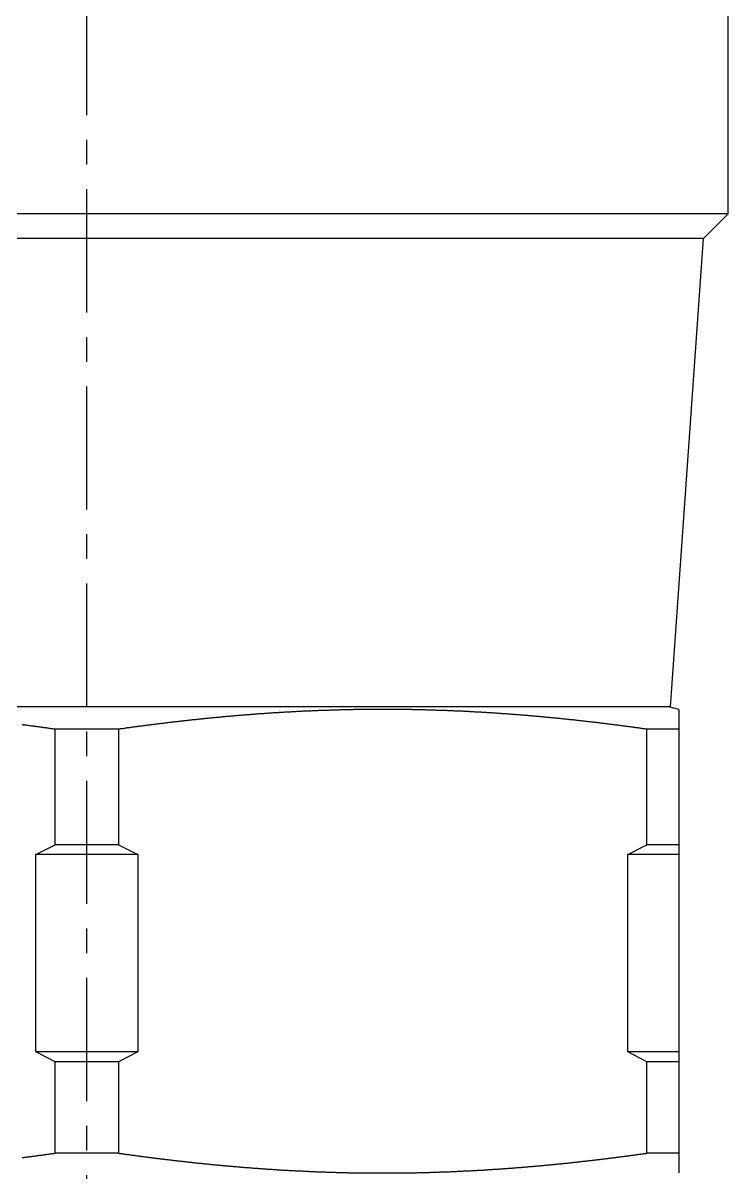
# Model space of a CAD drawing. Extents: x -4 to 101, y -20 to 69.
# Drawn here: x 93.02 to 100.17, y 7.35 to 19.02 of the extents above; entities that cross this region are included whole.
import ezdxf

# ---------------------------------------------------------------- set-up
doc = ezdxf.new("R2010")
doc.units = 0
doc.linetypes.add('CENTER', pattern=[2, 1.25, -0.25, 0.25, -0.25])
doc.layers.get('0').update_dxf_attribs({"linetype": 'CONTINUOUS'})
doc.layers.add('CENTER', color=1, linetype='CENTER')

msp = doc.modelspace()

# ---------------------------------------------------------------- linework, layer by layer
at = {"color": 7, "linetype": 'CONTINUOUS'}
for p, q in [((100.169, 17.081), (100.169, 19.481)), ((100.169, 17.081), (87.169, 17.081)), ((99.919, 16.831), (100.169, 17.081)), ((99.919, 16.831), (87.419, 16.831)), ((99.587, 12.081), (99.919, 16.831)), ((99.587, 12.081), (87.751, 12.081)), ((99.669, 12.054), (99.569, 12.081)), ((99.669, 12.054), (99.669, 7.352)), ((93.347, 10.681), (93.347, 11.853)), ((93.991, 11.853), (93.347, 11.853)), ((93.991, 11.853), (93.991, 10.681)), ((99.669, 11.853), (99.347, 11.853)), ((99.347, 10.681), (99.347, 11.853)), ((93.152, 10.581), (93.347, 10.681)), ((93.991, 10.681), (93.347, 10.681)), ((93.991, 10.681), (94.185, 10.581)), ((99.152, 10.581), (99.347, 10.681)), ((99.669, 10.681), (99.347, 10.681)), ((94.185, 10.581), (93.152, 10.581)), ((93.152, 8.581), (93.152, 10.581)), ((94.185, 10.581), (94.185, 8.581)), ((99.152, 8.581), (99.152, 10.581)), ((99.669, 10.581), (99.152, 10.581)), ((93.347, 8.481), (93.152, 8.581)), ((94.185, 8.581), (93.152, 8.581)), ((94.185, 8.581), (93.991, 8.481)), ((99.347, 8.481), (99.152, 8.581)), ((99.669, 8.581), (99.152, 8.581)), ((93.991, 8.481), (93.347, 8.481)), ((93.347, 7.553), (93.347, 8.481)), ((93.991, 8.481), (93.991, 7.553)), ((99.347, 7.553), (99.347, 8.481)), ((99.669, 8.481), (99.347, 8.481)), ((93.991, 7.553), (93.347, 7.553)), ((99.669, 7.553), (99.347, 7.553))]:
    msp.add_line(p, q, dxfattribs=at)
at = {"color": 7}
for points in [[(99.347, 11.853, 0), (99.338, 11.854, 0), (99.329, 11.856, 0), (99.32, 11.857, 0), (99.312, 11.858, 0), (99.303, 11.859, 0), (99.294, 11.861, 0), (99.285, 11.862, 0), (99.277, 11.863, 0), (99.268, 11.864, 0), (99.259, 11.866, 0), (99.25, 11.867, 0), (99.242, 11.868, 0), (99.233, 11.869, 0), (99.224, 11.87, 0), (99.215, 11.871, 0), (99.207, 11.873, 0), (99.198, 11.874, 0), (99.189, 11.875, 0), (99.18, 11.876, 0), (99.171, 11.877, 0), (99.163, 11.879, 0), (99.154, 11.88, 0), (99.145, 11.881, 0), (99.136, 11.882, 0), (99.127, 11.883, 0), (99.119, 11.884, 0), (99.11, 11.886, 0), (99.101, 11.887, 0), (99.092, 11.888, 0), (99.084, 11.889, 0), (99.075, 11.89, 0), (99.066, 11.891, 0), (99.057, 11.893, 0), (99.048, 11.894, 0), (99.04, 11.895, 0), (99.031, 11.896, 0), (99.022, 11.897, 0), (99.013, 11.898, 0), (99.004, 11.899, 0), (98.996, 11.9, 0), (98.987, 11.902, 0), (98.978, 11.903, 0), (98.969, 11.904, 0), (98.961, 11.905, 0), (98.952, 11.906, 0), (98.943, 11.907, 0), (98.934, 11.908, 0), (98.925, 11.909, 0), (98.917, 11.91, 0), (98.908, 11.911, 0), (98.899, 11.912, 0), (98.89, 11.913, 0), (98.882, 11.915, 0), (98.873, 11.916, 0), (98.864, 11.917, 0), (98.855, 11.918, 0), (98.846, 11.919, 0), (98.838, 11.92, 0), (98.829, 11.921, 0), (98.82, 11.922, 0), (98.811, 11.923, 0), (98.802, 11.924, 0), (98.793, 11.925, 0), (98.785, 11.926, 0), (98.776, 11.927, 0), (98.767, 11.928, 0), (98.758, 11.929, 0), (98.749, 11.93, 0), (98.741, 11.931, 0), (98.732, 11.932, 0), (98.723, 11.933, 0), (98.714, 11.934, 0), (98.706, 11.935, 0), (98.697, 11.936, 0), (98.688, 11.937, 0), (98.679, 11.938, 0), (98.67, 11.939, 0), (98.662, 11.94, 0), (98.653, 11.941, 0), (98.644, 11.942, 0), (98.635, 11.943, 0), (98.626, 11.944, 0), (98.618, 11.945, 0), (98.609, 11.946, 0), (98.6, 11.947, 0), (98.591, 11.948, 0), (98.582, 11.949, 0), (98.573, 11.95, 0), (98.565, 11.95, 0), (98.556, 11.951, 0), (98.547, 11.952, 0), (98.538, 11.953, 0), (98.529, 11.954, 0), (98.521, 11.955, 0), (98.512, 11.956, 0), (98.503, 11.957, 0), (98.494, 11.958, 0), (98.485, 11.959, 0), (98.477, 11.96, 0), (98.468, 11.961, 0), (98.459, 11.961, 0), (98.45, 11.962, 0), (98.441, 11.963, 0), (98.433, 11.964, 0), (98.424, 11.965, 0), (98.415, 11.966, 0), (98.406, 11.967, 0), (98.397, 11.968, 0), (98.388, 11.968, 0), (98.38, 11.969, 0), (98.371, 11.97, 0), (98.362, 11.971, 0), (98.353, 11.972, 0), (98.344, 11.973, 0), (98.336, 11.973, 0), (98.327, 11.974, 0), (98.318, 11.975, 0), (98.309, 11.976, 0), (98.3, 11.977, 0), (98.291, 11.978, 0), (98.283, 11.978, 0), (98.274, 11.979, 0), (98.265, 11.98, 0), (98.256, 11.981, 0), (98.247, 11.982, 0), (98.239, 11.982, 0), (98.23, 11.983, 0), (98.221, 11.984, 0), (98.212, 11.985, 0), (98.203, 11.986, 0), (98.195, 11.986, 0), (98.186, 11.987, 0), (98.177, 11.988, 0), (98.168, 11.989, 0), (98.159, 11.989, 0), (98.15, 11.99, 0), (98.141, 11.991, 0), (98.133, 11.992, 0), (98.124, 11.992, 0), (98.115, 11.993, 0), (98.106, 11.994, 0), (98.097, 11.995, 0), (98.089, 11.995, 0), (98.08, 11.996, 0), (98.071, 11.997, 0), (98.062, 11.997, 0), (98.053, 11.998, 0), (98.044, 11.999, 0), (98.036, 11.999, 0), (98.027, 12, 0), (98.018, 12.001, 0), (98.009, 12.002, 0), (98, 12.002, 0), (97.991, 12.003, 0), (97.983, 12.004, 0), (97.974, 12.004, 0), (97.965, 12.005, 0), (97.956, 12.006, 0), (97.947, 12.006, 0), (97.939, 12.007, 0), (97.93, 12.008, 0), (97.921, 12.008, 0), (97.912, 12.009, 0), (97.903, 12.009, 0), (97.894, 12.01, 0), (97.885, 12.011, 0), (97.877, 12.011, 0), (97.868, 12.012, 0), (97.859, 12.013, 0), (97.85, 12.013, 0), (97.841, 12.014, 0), (97.832, 12.014, 0), (97.824, 12.015, 0), (97.815, 12.016, 0), (97.806, 12.016, 0), (97.797, 12.017, 0), (97.788, 12.017, 0), (97.779, 12.018, 0), (97.771, 12.018, 0), (97.762, 12.019, 0), (97.753, 12.02, 0), (97.744, 12.02, 0), (97.735, 12.021, 0), (97.726, 12.021, 0), (97.718, 12.022, 0), (97.709, 12.022, 0), (97.7, 12.023, 0), (97.691, 12.023, 0), (97.682, 12.024, 0), (97.673, 12.024, 0), (97.665, 12.025, 0), (97.656, 12.025, 0), (97.647, 12.026, 0), (97.638, 12.026, 0), (97.629, 12.027, 0), (97.62, 12.027, 0), (97.612, 12.028, 0), (97.603, 12.028, 0), (97.594, 12.029, 0), (97.585, 12.029, 0), (97.576, 12.03, 0), (97.567, 12.03, 0), (97.558, 12.031, 0), (97.55, 12.031, 0), (97.541, 12.032, 0), (97.532, 12.032, 0), (97.523, 12.033, 0), (97.514, 12.033, 0), (97.505, 12.034, 0), (97.496, 12.034, 0), (97.488, 12.034, 0), (97.479, 12.035, 0), (97.47, 12.035, 0), (97.461, 12.036, 0), (97.452, 12.036, 0), (97.443, 12.036, 0), (97.435, 12.037, 0), (97.426, 12.037, 0), (97.417, 12.038, 0), (97.408, 12.038, 0), (97.399, 12.038, 0), (97.39, 12.039, 0), (97.382, 12.039, 0), (97.373, 12.04, 0), (97.364, 12.04, 0), (97.355, 12.04, 0), (97.346, 12.041, 0), (97.337, 12.041, 0), (97.328, 12.041, 0), (97.32, 12.042, 0), (97.311, 12.042, 0), (97.302, 12.042, 0), (97.293, 12.043, 0), (97.284, 12.043, 0), (97.275, 12.043, 0), (97.266, 12.044, 0), (97.258, 12.044, 0), (97.249, 12.044, 0), (97.24, 12.044, 0), (97.231, 12.045, 0), (97.222, 12.045, 0), (97.213, 12.045, 0), (97.204, 12.046, 0), (97.196, 12.046, 0), (97.187, 12.046, 0), (97.178, 12.046, 0), (97.169, 12.047, 0), (97.16, 12.047, 0), (97.151, 12.047, 0), (97.142, 12.047, 0), (97.134, 12.048, 0), (97.125, 12.048, 0), (97.116, 12.048, 0), (97.107, 12.049, 0), (97.098, 12.049, 0), (97.089, 12.049, 0), (97.081, 12.049, 0), (97.072, 12.049, 0), (97.063, 12.05, 0), (97.054, 12.05, 0), (97.045, 12.05, 0), (97.036, 12.05, 0), (97.027, 12.05, 0), (97.019, 12.05, 0), (97.01, 12.051, 0), (97.001, 12.051, 0), (96.992, 12.051, 0), (96.983, 12.051, 0), (96.974, 12.051, 0), (96.965, 12.052, 0), (96.957, 12.052, 0), (96.948, 12.052, 0), (96.939, 12.052, 0), (96.93, 12.052, 0), (96.921, 12.052, 0), (96.912, 12.052, 0), (96.903, 12.053, 0), (96.895, 12.053, 0), (96.886, 12.053, 0), (96.877, 12.053, 0), (96.868, 12.053, 0), (96.859, 12.053, 0), (96.85, 12.053, 0), (96.841, 12.053, 0), (96.833, 12.053, 0), (96.824, 12.053, 0), (96.815, 12.054, 0), (96.806, 12.054, 0), (96.797, 12.054, 0), (96.788, 12.054, 0), (96.779, 12.054, 0), (96.771, 12.054, 0), (96.762, 12.054, 0), (96.753, 12.054, 0), (96.744, 12.054, 0), (96.735, 12.054, 0), (96.726, 12.054, 0), (96.718, 12.054, 0), (96.709, 12.054, 0), (96.7, 12.054, 0), (96.691, 12.054, 0), (96.682, 12.054, 0), (96.673, 12.054, 0), (96.664, 12.054, 0), (96.656, 12.054, 0), (96.647, 12.054, 0), (96.638, 12.054, 0), (96.629, 12.054, 0), (96.62, 12.054, 0), (96.611, 12.054, 0), (96.602, 12.054, 0), (96.594, 12.054, 0), (96.585, 12.054, 0), (96.576, 12.054, 0), (96.567, 12.054, 0), (96.558, 12.054, 0), (96.549, 12.054, 0), (96.54, 12.054, 0), (96.531, 12.054, 0), (96.523, 12.054, 0), (96.514, 12.053, 0), (96.505, 12.053, 0), (96.496, 12.053, 0), (96.487, 12.053, 0), (96.478, 12.053, 0), (96.469, 12.053, 0), (96.461, 12.053, 0), (96.452, 12.053, 0), (96.443, 12.053, 0), (96.434, 12.053, 0), (96.425, 12.052, 0), (96.416, 12.052, 0), (96.407, 12.052, 0), (96.399, 12.052, 0), (96.39, 12.052, 0), (96.381, 12.052, 0), (96.372, 12.052, 0), (96.363, 12.051, 0), (96.354, 12.051, 0), (96.346, 12.051, 0), (96.337, 12.051, 0), (96.328, 12.051, 0), (96.319, 12.05, 0), (96.31, 12.05, 0), (96.301, 12.05, 0), (96.292, 12.05, 0), (96.284, 12.05, 0), (96.275, 12.05, 0), (96.266, 12.049, 0), (96.257, 12.049, 0), (96.248, 12.049, 0), (96.239, 12.049, 0), (96.23, 12.048, 0), (96.222, 12.048, 0), (96.213, 12.048, 0), (96.204, 12.048, 0), (96.195, 12.047, 0), (96.186, 12.047, 0), (96.177, 12.047, 0), (96.168, 12.047, 0), (96.16, 12.046, 0), (96.151, 12.046, 0), (96.142, 12.046, 0), (96.133, 12.046, 0), (96.124, 12.045, 0), (96.115, 12.045, 0), (96.106, 12.045, 0), (96.098, 12.044, 0), (96.089, 12.044, 0), (96.08, 12.044, 0), (96.071, 12.043, 0), (96.062, 12.043, 0), (96.053, 12.043, 0), (96.045, 12.043, 0), (96.036, 12.042, 0), (96.027, 12.042, 0), (96.018, 12.042, 0), (96.009, 12.041, 0), (96, 12.041, 0), (95.992, 12.04, 0), (95.983, 12.04, 0), (95.974, 12.04, 0), (95.965, 12.04, 0), (95.956, 12.039, 0), (95.947, 12.039, 0), (95.938, 12.038, 0), (95.93, 12.038, 0), (95.921, 12.038, 0), (95.912, 12.037, 0), (95.903, 12.037, 0), (95.894, 12.036, 0), (95.885, 12.036, 0), (95.876, 12.036, 0), (95.868, 12.035, 0), (95.859, 12.035, 0), (95.85, 12.034, 0), (95.841, 12.034, 0), (95.832, 12.034, 0), (95.823, 12.033, 0), (95.814, 12.033, 0), (95.806, 12.032, 0), (95.797, 12.032, 0), (95.788, 12.031, 0), (95.779, 12.031, 0), (95.77, 12.03, 0), (95.761, 12.03, 0), (95.753, 12.029, 0), (95.744, 12.029, 0), (95.735, 12.028, 0), (95.726, 12.028, 0), (95.717, 12.027, 0), (95.708, 12.027, 0), (95.7, 12.026, 0), (95.691, 12.026, 0), (95.682, 12.025, 0), (95.673, 12.025, 0), (95.664, 12.024, 0), (95.655, 12.024, 0), (95.647, 12.023, 0), (95.638, 12.023, 0), (95.629, 12.022, 0), (95.62, 12.022, 0), (95.611, 12.021, 0), (95.602, 12.021, 0), (95.594, 12.02, 0), (95.585, 12.02, 0), (95.576, 12.019, 0), (95.567, 12.018, 0), (95.558, 12.018, 0), (95.549, 12.017, 0), (95.54, 12.017, 0), (95.532, 12.016, 0), (95.523, 12.016, 0), (95.514, 12.015, 0), (95.505, 12.014, 0), (95.496, 12.014, 0), (95.487, 12.013, 0), (95.479, 12.013, 0), (95.47, 12.012, 0), (95.461, 12.011, 0), (95.452, 12.011, 0), (95.443, 12.01, 0), (95.434, 12.009, 0), (95.426, 12.009, 0), (95.417, 12.008, 0), (95.408, 12.008, 0), (95.399, 12.007, 0), (95.39, 12.006, 0), (95.381, 12.006, 0), (95.373, 12.005, 0), (95.364, 12.004, 0), (95.355, 12.004, 0), (95.346, 12.003, 0), (95.337, 12.002, 0), (95.328, 12.002, 0), (95.32, 12.001, 0), (95.311, 12, 0), (95.302, 11.999, 0), (95.293, 11.999, 0), (95.284, 11.998, 0), (95.275, 11.997, 0), (95.267, 11.997, 0), (95.258, 11.996, 0), (95.249, 11.995, 0), (95.24, 11.995, 0), (95.231, 11.994, 0), (95.222, 11.993, 0), (95.214, 11.992, 0), (95.205, 11.992, 0), (95.196, 11.991, 0), (95.187, 11.99, 0), (95.178, 11.989, 0), (95.17, 11.989, 0), (95.161, 11.988, 0), (95.152, 11.987, 0), (95.143, 11.986, 0), (95.134, 11.986, 0), (95.125, 11.985, 0), (95.117, 11.984, 0), (95.108, 11.983, 0), (95.099, 11.982, 0), (95.09, 11.982, 0), (95.081, 11.981, 0), (95.073, 11.98, 0), (95.064, 11.979, 0), (95.055, 11.978, 0), (95.046, 11.978, 0), (95.037, 11.977, 0), (95.028, 11.976, 0), (95.02, 11.975, 0), (95.011, 11.974, 0), (95.002, 11.973, 0), (94.993, 11.973, 0), (94.984, 11.972, 0), (94.975, 11.971, 0), (94.967, 11.97, 0), (94.958, 11.969, 0), (94.949, 11.968, 0), (94.94, 11.968, 0), (94.931, 11.967, 0), (94.923, 11.966, 0), (94.914, 11.965, 0), (94.905, 11.964, 0), (94.896, 11.963, 0), (94.887, 11.962, 0), (94.879, 11.961, 0), (94.87, 11.961, 0), (94.861, 11.96, 0), (94.852, 11.959, 0), (94.843, 11.958, 0), (94.835, 11.957, 0), (94.826, 11.956, 0), (94.817, 11.955, 0), (94.808, 11.954, 0), (94.799, 11.953, 0), (94.79, 11.952, 0), (94.782, 11.951, 0), (94.773, 11.95, 0), (94.764, 11.95, 0), (94.755, 11.949, 0), (94.746, 11.948, 0), (94.738, 11.947, 0), (94.729, 11.946, 0), (94.72, 11.945, 0), (94.711, 11.944, 0), (94.702, 11.943, 0), (94.694, 11.942, 0), (94.685, 11.941, 0), (94.676, 11.94, 0), (94.667, 11.939, 0), (94.658, 11.938, 0), (94.65, 11.937, 0), (94.641, 11.936, 0), (94.632, 11.935, 0), (94.623, 11.934, 0), (94.614, 11.933, 0), (94.606, 11.932, 0), (94.597, 11.931, 0), (94.588, 11.93, 0), (94.579, 11.929, 0), (94.57, 11.928, 0), (94.562, 11.927, 0), (94.553, 11.926, 0), (94.544, 11.925, 0), (94.535, 11.924, 0), (94.526, 11.923, 0), (94.518, 11.922, 0), (94.509, 11.921, 0), (94.5, 11.92, 0), (94.491, 11.919, 0), (94.483, 11.918, 0), (94.474, 11.917, 0), (94.465, 11.916, 0), (94.456, 11.915, 0), (94.447, 11.913, 0), (94.439, 11.912, 0), (94.43, 11.911, 0), (94.421, 11.91, 0), (94.412, 11.909, 0), (94.403, 11.908, 0), (94.395, 11.907, 0), (94.386, 11.906, 0), (94.377, 11.905, 0), (94.368, 11.904, 0), (94.359, 11.903, 0), (94.351, 11.902, 0), (94.342, 11.9, 0), (94.333, 11.899, 0), (94.324, 11.898, 0), (94.316, 11.897, 0), (94.307, 11.896, 0), (94.298, 11.895, 0), (94.289, 11.894, 0), (94.28, 11.893, 0), (94.272, 11.891, 0), (94.263, 11.89, 0), (94.254, 11.889, 0), (94.245, 11.888, 0), (94.236, 11.887, 0), (94.228, 11.886, 0), (94.219, 11.884, 0), (94.21, 11.883, 0), (94.201, 11.882, 0), (94.192, 11.881, 0), (94.184, 11.88, 0), (94.175, 11.879, 0), (94.166, 11.877, 0), (94.157, 11.876, 0), (94.149, 11.875, 0), (94.14, 11.874, 0), (94.131, 11.873, 0), (94.122, 11.871, 0), (94.114, 11.87, 0), (94.105, 11.869, 0), (94.096, 11.868, 0), (94.087, 11.867, 0), (94.078, 11.866, 0), (94.07, 11.864, 0), (94.061, 11.863, 0), (94.052, 11.862, 0), (94.043, 11.861, 0), (94.035, 11.859, 0), (94.026, 11.858, 0), (94.017, 11.857, 0), (94.008, 11.856, 0), (93.999, 11.854, 0), (93.991, 11.853, 0)], [(93.347, 11.853, 0), (93.338, 11.854, 0), (93.329, 11.856, 0), (93.32, 11.857, 0), (93.312, 11.858, 0), (93.303, 11.859, 0), (93.294, 11.861, 0), (93.285, 11.862, 0), (93.277, 11.863, 0), (93.268, 11.864, 0), (93.259, 11.866, 0), (93.25, 11.867, 0), (93.242, 11.868, 0), (93.233, 11.869, 0), (93.224, 11.87, 0), (93.215, 11.871, 0), (93.207, 11.873, 0), (93.198, 11.874, 0), (93.189, 11.875, 0), (93.18, 11.876, 0), (93.171, 11.877, 0), (93.163, 11.879, 0), (93.154, 11.88, 0), (93.145, 11.881, 0), (93.136, 11.882, 0), (93.127, 11.883, 0), (93.119, 11.884, 0), (93.11, 11.886, 0), (93.101, 11.887, 0), (93.092, 11.888, 0), (93.084, 11.889, 0), (93.075, 11.89, 0), (93.066, 11.891, 0), (93.057, 11.893, 0), (93.048, 11.894, 0), (93.04, 11.895, 0), (93.031, 11.896, 0), (93.022, 11.897, 0), (93.013, 11.898, 0)], [(93.013, 7.508, 0), (93.022, 7.509, 0), (93.031, 7.51, 0), (93.04, 7.511, 0), (93.048, 7.512, 0), (93.057, 7.513, 0), (93.066, 7.514, 0), (93.075, 7.516, 0), (93.084, 7.517, 0), (93.092, 7.518, 0), (93.101, 7.519, 0), (93.11, 7.52, 0), (93.119, 7.521, 0), (93.127, 7.523, 0), (93.136, 7.524, 0), (93.145, 7.525, 0), (93.154, 7.526, 0), (93.163, 7.527, 0), (93.171, 7.528, 0), (93.18, 7.53, 0), (93.189, 7.531, 0), (93.198, 7.532, 0), (93.207, 7.533, 0), (93.215, 7.534, 0), (93.224, 7.535, 0), (93.233, 7.537, 0), (93.242, 7.538, 0), (93.25, 7.539, 0), (93.259, 7.54, 0), (93.268, 7.542, 0), (93.277, 7.543, 0), (93.285, 7.544, 0), (93.294, 7.545, 0), (93.303, 7.546, 0), (93.312, 7.548, 0), (93.32, 7.549, 0), (93.329, 7.55, 0), (93.338, 7.551, 0), (93.347, 7.553, 0)], [(93.991, 7.553, 0), (93.999, 7.551, 0), (94.008, 7.55, 0), (94.017, 7.549, 0), (94.026, 7.548, 0), (94.035, 7.546, 0), (94.043, 7.545, 0), (94.052, 7.544, 0), (94.061, 7.543, 0), (94.07, 7.542, 0), (94.078, 7.54, 0), (94.087, 7.539, 0), (94.096, 7.538, 0), (94.105, 7.537, 0), (94.114, 7.535, 0), (94.122, 7.534, 0), (94.131, 7.533, 0), (94.14, 7.532, 0), (94.149, 7.531, 0), (94.157, 7.53, 0), (94.166, 7.528, 0), (94.175, 7.527, 0), (94.184, 7.526, 0), (94.192, 7.525, 0), (94.201, 7.524, 0), (94.21, 7.523, 0), (94.219, 7.521, 0), (94.228, 7.52, 0), (94.236, 7.519, 0), (94.245, 7.518, 0), (94.254, 7.517, 0), (94.263, 7.516, 0), (94.272, 7.514, 0), (94.28, 7.513, 0), (94.289, 7.512, 0), (94.298, 7.511, 0), (94.307, 7.51, 0), (94.316, 7.509, 0), (94.324, 7.508, 0), (94.333, 7.507, 0), (94.342, 7.505, 0), (94.351, 7.504, 0), (94.359, 7.503, 0), (94.368, 7.502, 0), (94.377, 7.501, 0), (94.386, 7.5, 0), (94.395, 7.499, 0), (94.403, 7.498, 0), (94.412, 7.497, 0), (94.421, 7.496, 0), (94.43, 7.495, 0), (94.439, 7.494, 0), (94.447, 7.492, 0), (94.456, 7.491, 0), (94.465, 7.49, 0), (94.474, 7.489, 0), (94.483, 7.488, 0), (94.491, 7.487, 0), (94.5, 7.486, 0), (94.509, 7.485, 0), (94.518, 7.484, 0), (94.526, 7.483, 0), (94.535, 7.482, 0), (94.544, 7.481, 0), (94.553, 7.48, 0), (94.562, 7.479, 0), (94.57, 7.478, 0), (94.579, 7.477, 0), (94.588, 7.476, 0), (94.597, 7.475, 0), (94.606, 7.474, 0), (94.614, 7.473, 0), (94.623, 7.472, 0), (94.632, 7.471, 0), (94.641, 7.47, 0), (94.65, 7.469, 0), (94.658, 7.468, 0), (94.667, 7.467, 0), (94.676, 7.466, 0), (94.685, 7.465, 0), (94.694, 7.464, 0), (94.702, 7.463, 0), (94.711, 7.462, 0), (94.72, 7.461, 0), (94.729, 7.46, 0), (94.738, 7.459, 0), (94.746, 7.458, 0), (94.755, 7.457, 0), (94.764, 7.456, 0), (94.773, 7.455, 0), (94.782, 7.454, 0), (94.79, 7.453, 0), (94.799, 7.453, 0), (94.808, 7.452, 0), (94.817, 7.451, 0), (94.826, 7.45, 0), (94.835, 7.449, 0), (94.843, 7.448, 0), (94.852, 7.447, 0), (94.861, 7.446, 0), (94.87, 7.445, 0), (94.879, 7.444, 0), (94.887, 7.444, 0), (94.896, 7.443, 0), (94.905, 7.442, 0), (94.914, 7.441, 0), (94.923, 7.44, 0), (94.931, 7.439, 0), (94.94, 7.438, 0), (94.949, 7.437, 0), (94.958, 7.437, 0), (94.967, 7.436, 0), (94.975, 7.435, 0), (94.984, 7.434, 0), (94.993, 7.433, 0), (95.002, 7.432, 0), (95.011, 7.432, 0), (95.02, 7.431, 0), (95.028, 7.43, 0), (95.037, 7.429, 0), (95.046, 7.428, 0), (95.055, 7.427, 0), (95.064, 7.427, 0), (95.073, 7.426, 0), (95.081, 7.425, 0), (95.09, 7.424, 0), (95.099, 7.423, 0), (95.108, 7.423, 0), (95.117, 7.422, 0), (95.125, 7.421, 0), (95.134, 7.42, 0), (95.143, 7.42, 0), (95.152, 7.419, 0), (95.161, 7.418, 0), (95.169, 7.417, 0), (95.178, 7.416, 0), (95.187, 7.416, 0), (95.196, 7.415, 0), (95.205, 7.414, 0), (95.214, 7.413, 0), (95.222, 7.413, 0), (95.231, 7.412, 0), (95.24, 7.411, 0), (95.249, 7.411, 0), (95.258, 7.41, 0), (95.267, 7.409, 0), (95.275, 7.408, 0), (95.284, 7.408, 0), (95.293, 7.407, 0), (95.302, 7.406, 0), (95.311, 7.406, 0), (95.32, 7.405, 0), (95.328, 7.404, 0), (95.337, 7.404, 0), (95.346, 7.403, 0), (95.355, 7.402, 0), (95.364, 7.402, 0), (95.373, 7.401, 0), (95.381, 7.4, 0), (95.39, 7.4, 0), (95.399, 7.399, 0), (95.408, 7.398, 0), (95.417, 7.398, 0), (95.426, 7.397, 0), (95.434, 7.396, 0), (95.443, 7.396, 0), (95.452, 7.395, 0), (95.461, 7.395, 0), (95.47, 7.394, 0), (95.479, 7.393, 0), (95.487, 7.393, 0), (95.496, 7.392, 0), (95.505, 7.391, 0), (95.514, 7.391, 0), (95.523, 7.39, 0), (95.532, 7.39, 0), (95.54, 7.389, 0), (95.549, 7.389, 0), (95.558, 7.388, 0), (95.567, 7.387, 0), (95.576, 7.387, 0), (95.585, 7.386, 0), (95.594, 7.386, 0), (95.602, 7.385, 0), (95.611, 7.385, 0), (95.62, 7.384, 0), (95.629, 7.384, 0), (95.638, 7.383, 0), (95.647, 7.382, 0), (95.655, 7.382, 0), (95.664, 7.381, 0), (95.673, 7.381, 0), (95.682, 7.38, 0), (95.691, 7.38, 0), (95.7, 7.379, 0), (95.708, 7.379, 0), (95.717, 7.378, 0), (95.726, 7.378, 0), (95.735, 7.377, 0), (95.744, 7.377, 0), (95.753, 7.376, 0), (95.761, 7.376, 0), (95.77, 7.376, 0), (95.779, 7.375, 0), (95.788, 7.375, 0), (95.797, 7.374, 0), (95.806, 7.374, 0), (95.814, 7.373, 0), (95.823, 7.373, 0), (95.832, 7.372, 0), (95.841, 7.372, 0), (95.85, 7.372, 0), (95.859, 7.371, 0), (95.868, 7.371, 0), (95.876, 7.37, 0), (95.885, 7.37, 0), (95.894, 7.369, 0), (95.903, 7.369, 0), (95.912, 7.369, 0), (95.921, 7.368, 0), (95.93, 7.368, 0), (95.938, 7.368, 0), (95.947, 7.367, 0), (95.956, 7.367, 0), (95.965, 7.366, 0), (95.974, 7.366, 0), (95.983, 7.366, 0), (95.992, 7.365, 0), (96, 7.365, 0), (96.009, 7.365, 0), (96.018, 7.364, 0), (96.027, 7.364, 0), (96.036, 7.364, 0), (96.045, 7.363, 0), (96.053, 7.363, 0), (96.062, 7.363, 0), (96.071, 7.362, 0), (96.08, 7.362, 0), (96.089, 7.362, 0), (96.098, 7.361, 0), (96.106, 7.361, 0), (96.115, 7.361, 0), (96.124, 7.361, 0), (96.133, 7.36, 0), (96.142, 7.36, 0), (96.151, 7.36, 0), (96.16, 7.359, 0), (96.168, 7.359, 0), (96.177, 7.359, 0), (96.186, 7.359, 0), (96.195, 7.358, 0), (96.204, 7.358, 0), (96.213, 7.358, 0), (96.222, 7.358, 0), (96.23, 7.357, 0), (96.239, 7.357, 0), (96.248, 7.357, 0), (96.257, 7.357, 0), (96.266, 7.357, 0), (96.275, 7.356, 0), (96.284, 7.356, 0), (96.292, 7.356, 0), (96.301, 7.356, 0), (96.31, 7.356, 0), (96.319, 7.355, 0), (96.328, 7.355, 0), (96.337, 7.355, 0), (96.346, 7.355, 0), (96.354, 7.355, 0), (96.363, 7.354, 0), (96.372, 7.354, 0), (96.381, 7.354, 0), (96.39, 7.354, 0), (96.399, 7.354, 0), (96.407, 7.354, 0), (96.416, 7.354, 0), (96.425, 7.353, 0), (96.434, 7.353, 0), (96.443, 7.353, 0), (96.452, 7.353, 0), (96.461, 7.353, 0), (96.469, 7.353, 0), (96.478, 7.353, 0), (96.487, 7.353, 0), (96.496, 7.353, 0), (96.505, 7.352, 0), (96.514, 7.352, 0), (96.523, 7.352, 0), (96.531, 7.352, 0), (96.54, 7.352, 0), (96.549, 7.352, 0), (96.558, 7.352, 0), (96.567, 7.352, 0), (96.576, 7.352, 0), (96.585, 7.352, 0), (96.594, 7.352, 0), (96.602, 7.352, 0), (96.611, 7.352, 0), (96.62, 7.352, 0), (96.629, 7.352, 0), (96.638, 7.352, 0), (96.647, 7.352, 0), (96.656, 7.352, 0), (96.664, 7.352, 0), (96.673, 7.352, 0), (96.682, 7.352, 0), (96.691, 7.352, 0), (96.7, 7.352, 0), (96.709, 7.352, 0), (96.718, 7.352, 0), (96.726, 7.352, 0), (96.735, 7.352, 0), (96.744, 7.352, 0), (96.753, 7.352, 0), (96.762, 7.352, 0), (96.771, 7.352, 0), (96.779, 7.352, 0), (96.788, 7.352, 0), (96.797, 7.352, 0), (96.806, 7.352, 0), (96.815, 7.352, 0), (96.824, 7.352, 0), (96.833, 7.352, 0), (96.841, 7.353, 0), (96.85, 7.353, 0), (96.859, 7.353, 0), (96.868, 7.353, 0), (96.877, 7.353, 0), (96.886, 7.353, 0), (96.895, 7.353, 0), (96.903, 7.353, 0), (96.912, 7.353, 0), (96.921, 7.354, 0), (96.93, 7.354, 0), (96.939, 7.354, 0), (96.948, 7.354, 0), (96.957, 7.354, 0), (96.965, 7.354, 0), (96.974, 7.354, 0), (96.983, 7.355, 0), (96.992, 7.355, 0), (97.001, 7.355, 0), (97.01, 7.355, 0), (97.019, 7.355, 0), (97.027, 7.356, 0), (97.036, 7.356, 0), (97.045, 7.356, 0), (97.054, 7.356, 0), (97.063, 7.356, 0), (97.072, 7.357, 0), (97.081, 7.357, 0), (97.089, 7.357, 0), (97.098, 7.357, 0), (97.107, 7.357, 0), (97.116, 7.358, 0), (97.125, 7.358, 0), (97.134, 7.358, 0), (97.142, 7.358, 0), (97.151, 7.359, 0), (97.16, 7.359, 0), (97.169, 7.359, 0), (97.178, 7.359, 0), (97.187, 7.36, 0), (97.196, 7.36, 0), (97.204, 7.36, 0), (97.213, 7.361, 0), (97.222, 7.361, 0), (97.231, 7.361, 0), (97.24, 7.361, 0), (97.249, 7.362, 0), (97.258, 7.362, 0), (97.266, 7.362, 0), (97.275, 7.363, 0), (97.284, 7.363, 0), (97.293, 7.363, 0), (97.302, 7.364, 0), (97.311, 7.364, 0), (97.32, 7.364, 0), (97.328, 7.365, 0), (97.337, 7.365, 0), (97.346, 7.365, 0), (97.355, 7.366, 0), (97.364, 7.366, 0), (97.373, 7.366, 0), (97.382, 7.367, 0), (97.39, 7.367, 0), (97.399, 7.368, 0), (97.408, 7.368, 0), (97.417, 7.368, 0), (97.426, 7.369, 0), (97.435, 7.369, 0), (97.443, 7.369, 0), (97.452, 7.37, 0), (97.461, 7.37, 0), (97.47, 7.371, 0), (97.479, 7.371, 0), (97.488, 7.372, 0), (97.496, 7.372, 0), (97.505, 7.372, 0), (97.514, 7.373, 0), (97.523, 7.373, 0), (97.532, 7.374, 0), (97.541, 7.374, 0), (97.55, 7.375, 0), (97.558, 7.375, 0), (97.567, 7.376, 0), (97.576, 7.376, 0), (97.585, 7.376, 0), (97.594, 7.377, 0), (97.603, 7.377, 0), (97.612, 7.378, 0), (97.62, 7.378, 0), (97.629, 7.379, 0), (97.638, 7.379, 0), (97.647, 7.38, 0), (97.656, 7.38, 0), (97.665, 7.381, 0), (97.673, 7.381, 0), (97.682, 7.382, 0), (97.691, 7.382, 0), (97.7, 7.383, 0), (97.709, 7.384, 0), (97.718, 7.384, 0), (97.726, 7.385, 0), (97.735, 7.385, 0), (97.744, 7.386, 0), (97.753, 7.386, 0), (97.762, 7.387, 0), (97.771, 7.387, 0), (97.779, 7.388, 0), (97.788, 7.389, 0), (97.797, 7.389, 0), (97.806, 7.39, 0), (97.815, 7.39, 0), (97.824, 7.391, 0), (97.832, 7.391, 0), (97.841, 7.392, 0), (97.85, 7.393, 0), (97.859, 7.393, 0), (97.868, 7.394, 0), (97.877, 7.395, 0), (97.885, 7.395, 0), (97.894, 7.396, 0), (97.903, 7.396, 0), (97.912, 7.397, 0), (97.921, 7.398, 0), (97.93, 7.398, 0), (97.939, 7.399, 0), (97.947, 7.4, 0), (97.956, 7.4, 0), (97.965, 7.401, 0), (97.974, 7.402, 0), (97.983, 7.402, 0), (97.991, 7.403, 0), (98, 7.404, 0), (98.009, 7.404, 0), (98.018, 7.405, 0), (98.027, 7.406, 0), (98.036, 7.406, 0), (98.044, 7.407, 0), (98.053, 7.408, 0), (98.062, 7.408, 0), (98.071, 7.409, 0), (98.08, 7.41, 0), (98.089, 7.411, 0), (98.097, 7.411, 0), (98.106, 7.412, 0), (98.115, 7.413, 0), (98.124, 7.413, 0), (98.133, 7.414, 0), (98.141, 7.415, 0), (98.15, 7.416, 0), (98.159, 7.416, 0), (98.168, 7.417, 0), (98.177, 7.418, 0), (98.186, 7.419, 0), (98.195, 7.42, 0), (98.203, 7.42, 0), (98.212, 7.421, 0), (98.221, 7.422, 0), (98.23, 7.423, 0), (98.239, 7.423, 0), (98.247, 7.424, 0), (98.256, 7.425, 0), (98.265, 7.426, 0), (98.274, 7.427, 0), (98.283, 7.427, 0), (98.291, 7.428, 0), (98.3, 7.429, 0), (98.309, 7.43, 0), (98.318, 7.431, 0), (98.327, 7.432, 0), (98.336, 7.432, 0), (98.344, 7.433, 0), (98.353, 7.434, 0), (98.362, 7.435, 0), (98.371, 7.436, 0), (98.38, 7.437, 0), (98.388, 7.437, 0), (98.397, 7.438, 0), (98.406, 7.439, 0), (98.415, 7.44, 0), (98.424, 7.441, 0), (98.433, 7.442, 0), (98.441, 7.443, 0), (98.45, 7.444, 0), (98.459, 7.444, 0), (98.468, 7.445, 0), (98.477, 7.446, 0), (98.485, 7.447, 0), (98.494, 7.448, 0), (98.503, 7.449, 0), (98.512, 7.45, 0), (98.521, 7.451, 0), (98.529, 7.452, 0), (98.538, 7.453, 0), (98.547, 7.453, 0), (98.556, 7.454, 0), (98.565, 7.455, 0), (98.573, 7.456, 0), (98.582, 7.457, 0), (98.591, 7.458, 0), (98.6, 7.459, 0), (98.609, 7.46, 0), (98.618, 7.461, 0), (98.626, 7.462, 0), (98.635, 7.463, 0), (98.644, 7.464, 0), (98.653, 7.465, 0), (98.662, 7.466, 0), (98.67, 7.467, 0), (98.679, 7.468, 0), (98.688, 7.469, 0), (98.697, 7.47, 0), (98.706, 7.471, 0), (98.714, 7.472, 0), (98.723, 7.473, 0), (98.732, 7.474, 0), (98.741, 7.475, 0), (98.749, 7.476, 0), (98.758, 7.477, 0), (98.767, 7.478, 0), (98.776, 7.479, 0), (98.785, 7.48, 0), (98.793, 7.481, 0), (98.802, 7.482, 0), (98.811, 7.483, 0), (98.82, 7.484, 0), (98.829, 7.485, 0), (98.838, 7.486, 0), (98.846, 7.487, 0), (98.855, 7.488, 0), (98.864, 7.489, 0), (98.873, 7.49, 0), (98.882, 7.491, 0), (98.89, 7.492, 0), (98.899, 7.494, 0), (98.908, 7.495, 0), (98.917, 7.496, 0), (98.925, 7.497, 0), (98.934, 7.498, 0), (98.943, 7.499, 0), (98.952, 7.5, 0), (98.961, 7.501, 0), (98.969, 7.502, 0), (98.978, 7.503, 0), (98.987, 7.504, 0), (98.996, 7.505, 0), (99.004, 7.507, 0), (99.013, 7.508, 0), (99.022, 7.509, 0), (99.031, 7.51, 0), (99.04, 7.511, 0), (99.048, 7.512, 0), (99.057, 7.513, 0), (99.066, 7.514, 0), (99.075, 7.516, 0), (99.084, 7.517, 0), (99.092, 7.518, 0), (99.101, 7.519, 0), (99.11, 7.52, 0), (99.119, 7.521, 0), (99.127, 7.523, 0), (99.136, 7.524, 0), (99.145, 7.525, 0), (99.154, 7.526, 0), (99.163, 7.527, 0), (99.171, 7.528, 0), (99.18, 7.53, 0), (99.189, 7.531, 0), (99.198, 7.532, 0), (99.207, 7.533, 0), (99.215, 7.534, 0), (99.224, 7.535, 0), (99.233, 7.537, 0), (99.242, 7.538, 0), (99.25, 7.539, 0), (99.259, 7.54, 0), (99.268, 7.542, 0), (99.277, 7.543, 0), (99.285, 7.544, 0), (99.294, 7.545, 0), (99.303, 7.546, 0), (99.312, 7.548, 0), (99.32, 7.549, 0), (99.329, 7.55, 0), (99.338, 7.551, 0), (99.347, 7.553, 0)]]:
    msp.add_polyline3d(points, dxfattribs=at)
at = {"layer": 'CENTER', "color": 1, "linetype": 'CENTER'}
msp.add_line((93.669, -1.919), (93.669, 44.431), dxfattribs=at)

doc.saveas('drawing.dxf')
